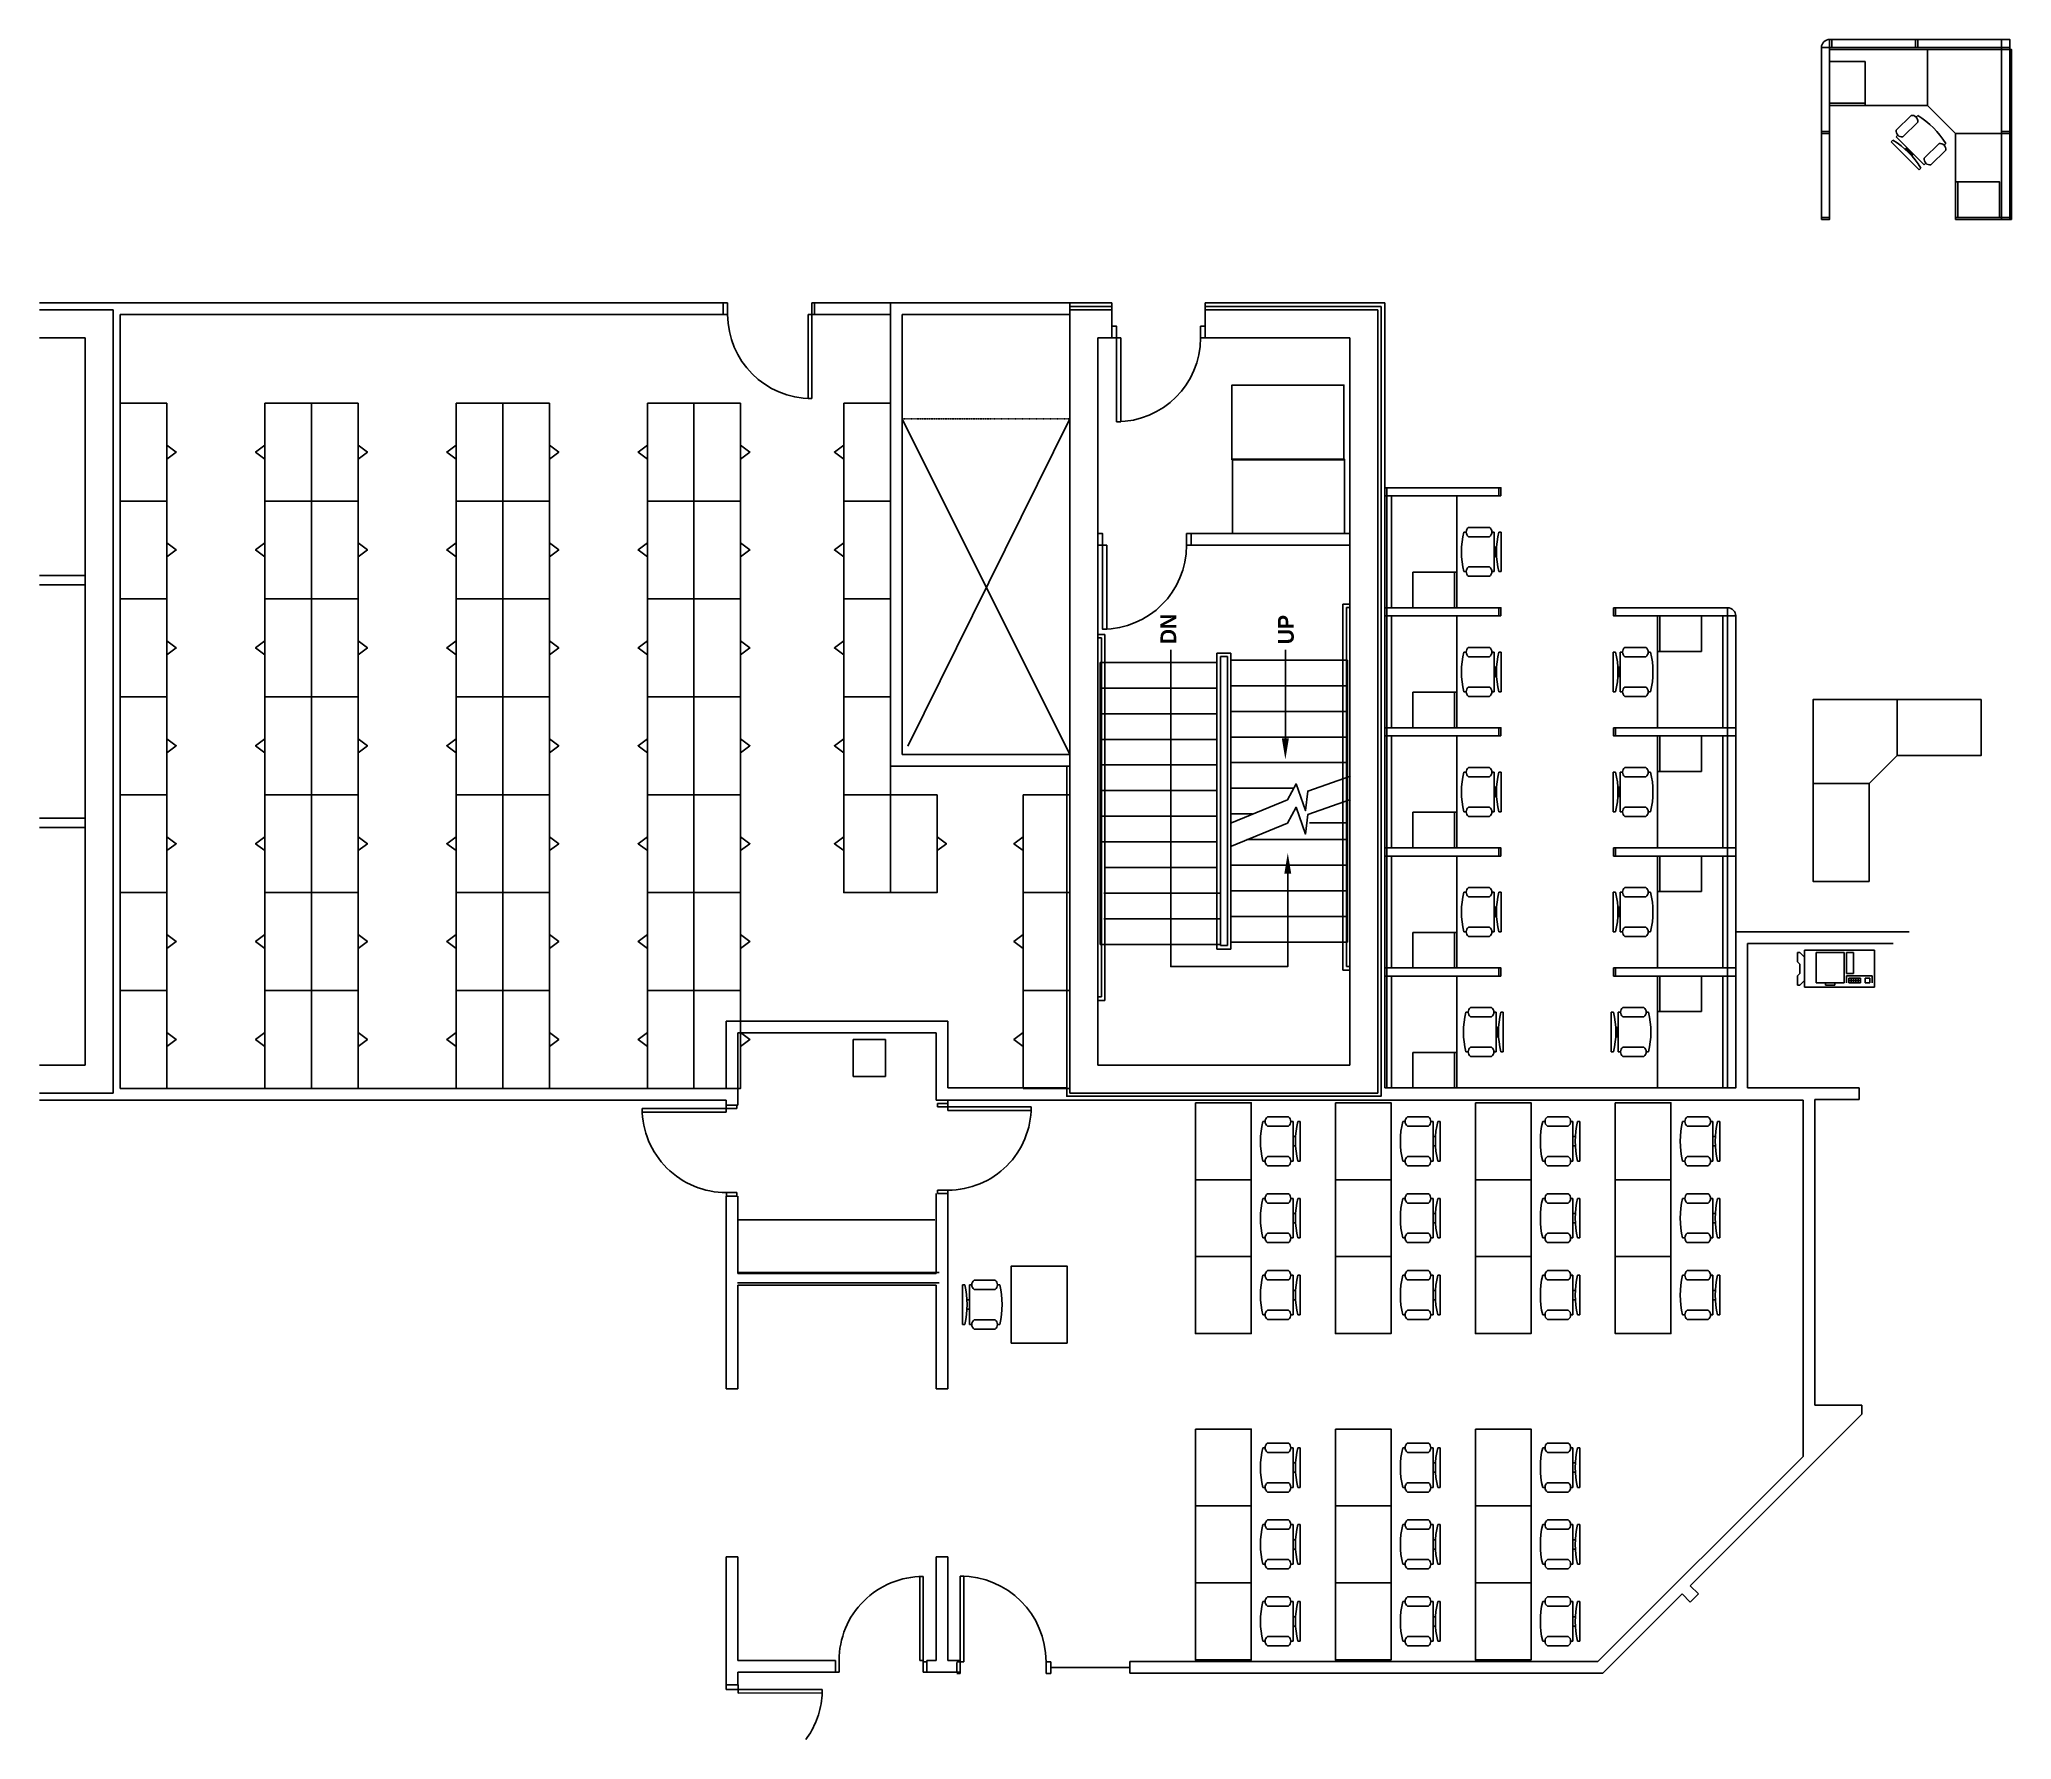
# Model space of a CAD drawing. Header units: inches. Extents: x -9700 to 23669, y -55805 to 1166.
# Drawn here: x 22824 to 23669, y 437 to 1166 of the extents above.
import ezdxf
from ezdxf.xclip import XClip

# ---------------------------------------------------------------- set-up
doc = ezdxf.new("R2010")
doc.units = ezdxf.units.IN
doc.header["$LTSCALE"] = 0.1
doc.header["$MEASUREMENT"] = 0
doc.header["$XCLIPFRAME"] = 0
doc.linetypes.add('HIDDEN', pattern=[0.375, 0.25, -0.125])
doc.layers.get('0').update_dxf_attribs({"lineweight": 0})
doc.layers.add('6-Background', color=7, linetype='Continuous', lineweight=0, plot=False)
for name, color, linetype, lineweight in [('6-COPIER-XRX', 40, 'Continuous', 25), ('6-FURN-PEDS', 5, 'Continuous', 25), ('6-FURN-PHWL', 1, 'Continuous', 25), ('6-FURN-SEAT', 4, 'Continuous', 25), ('6-FURN-WKSF', 200, 'Continuous', 25), ('6-Objects', 7, 'Continuous', 25)]:
    doc.layers.add(name, color=color, linetype=linetype, lineweight=lineweight)
doc.styles.add('ATTR', font='romans.shx', dxfattribs={"width": 0.8, "height": 2.52})
doc.styles.add('Hand', font='cityb___.ttf')

# ---------------------------------------------------------------- blocks, each defined once
blk = doc.blocks.new('D36')
at = {"linetype": 'Continuous'}
blk.add_lwpolyline([(-36, 0), (-36, 36), (-34.25, 36), (-34.25, 0)], close=True, dxfattribs=at)
blk.add_arc((-36, 0), 36, 0, 90, dxfattribs=at)
blk = doc.blocks.new('8th floor plan')
at = {"layer": '6-Objects', "linetype": 'Continuous'}
for p, q in [((1827, 1053.3), (1860.56, 1053.3)), ((2123.98, 1053.3), (1860.56, 1053.3)), ((2122.12, 1053.3), (2122.12, 1048.3)), ((2122.48, 1053.3), (2123.98, 1053.3)), ((2123.98, 1048.3), (2123.98, 1053.3)), ((2193.76, 1053.3), (2160.04, 1053.3)), ((2160.04, 1048.3), (2160.04, 1053.3)), ((2161.54, 1053.3), (2160.04, 1053.3)), ((2161.19, 1053.3), (2161.19, 1048.3)), ((2288.76, 1053.3), (2270.76, 1053.3)), ((2288.76, 1050.3), (2288.76, 1053.3)), ((2288.76, 1038.3), (2288.76, 1050.3)), ((2328.76, 1050.3), (2328.76, 1053.3)), ((2405.76, 1053.3), (2328.76, 1053.3)), ((2328.76, 1038.3), (2328.76, 1050.3)), ((2405.76, 1053.3), (2405.76, 716.5)), ((1863.56, 1048.3), (1863.56, 716.3)), ((2123.98, 1048.3), (1863.56, 1048.3)), ((2122.48, 1048.3), (2123.98, 1048.3)), ((2158.54, 1048.3), (2160.04, 1048.3)), ((2158.54, 1012.24), (2158.54, 1048.3)), ((2193.76, 1048.3), (2160.04, 1048.3)), ((2160.04, 1048.3), (2160.04, 1012.24)), ((2161.54, 1048.3), (2160.04, 1048.3)), ((2160.04, 1012.24), (2158.54, 1012.24)), ((2198.76, 1003.55), (2270.76, 859.56)), ((2270.76, 1003.55), (2201.23, 863.09)), ((2322.76, 954.3), (2322.76, 954.3)), ((2322.76, 949.3), (2322.76, 954.3)), ((2322.76, 954.3), (2390.76, 954.3)), ((2322.76, 949.3), (2322.76, 949.3)), ((2322.76, 949.3), (2390.76, 949.3)), ((1827, 936.32), (1848.56, 936.32)), ((1827, 932.32), (1848.56, 932.32)), ((2387.76, 924.05), (2387.76, 767.05)), ((2387.76, 924.05), (2390.76, 924.05)), ((2389.26, 922.55), (2389.26, 768.55)), ((2389.26, 922.55), (2390.76, 922.55)), ((2282.76, 911.05), (2285.76, 911.05)), ((2282.76, 909.55), (2284.26, 909.55)), ((2284.26, 909.55), (2284.26, 781.03)), ((2285.76, 911.05), (2285.76, 781.64)), ((2283.76, 899.05), (2333.76, 899.05)), ((2283.76, 899.05), (2283.76, 778.05)), ((2333.76, 903.05), (2333.76, 776.05)), ((2333.76, 903.05), (2339.76, 903.05)), ((2335.26, 901.55), (2335.26, 777.55)), ((2335.26, 901.55), (2338.26, 901.55)), ((2338.26, 901.55), (2338.26, 777.55)), ((2339.76, 903.05), (2339.76, 776.05)), ((2339.76, 900.05), (2389.76, 900.05)), ((2389.76, 900.05), (2389.76, 779.05)), ((2283.76, 888.05), (2333.76, 888.05)), ((2339.76, 889.05), (2389.76, 889.05)), ((2283.76, 877.05), (2333.76, 877.05)), ((2339.76, 878.05), (2389.76, 878.05)), ((2339.76, 878.05), (2389.76, 878.05)), ((2283.76, 866.05), (2333.76, 866.05)), ((2339.76, 867.05), (2389.76, 867.05)), ((2283.76, 855.05), (2333.76, 855.05)), ((2339.76, 856.05), (2389.76, 856.05)), ((2283.76, 844.05), (2333.76, 844.05)), ((2339.76, 845.05), (2366.7, 845.05)), ((1827, 832.3), (1848.56, 832.3)), ((2283.76, 833.05), (2333.76, 833.05)), ((2339.76, 834.05), (2348.96, 834.05)), ((2373.44, 830.3), (2389.76, 830.3)), ((1827, 828.3), (1848.56, 828.3)), ((2283.76, 822.05), (2333.76, 822.05)), ((2346.59, 823.05), (2389.76, 823.05)), ((2339.76, 812.05), (2389.76, 812.05)), ((2285.76, 811.05), (2333.76, 811.05)), ((2285.26, 800.05), (2335.26, 800.05)), ((2339.76, 801.05), (2389.76, 801.05)), ((2285.26, 789.05), (2335.26, 789.05)), ((2339.76, 790.05), (2389.76, 790.05)), ((2283.76, 778.05), (2335.26, 778.05)), ((2333.76, 778.05), (2283.76, 778.05)), ((2284.26, 781.03), (2284.26, 755.53)), ((2285.76, 781.64), (2285.76, 754.03)), ((2389.76, 779.05), (2339.76, 779.05)), ((2556.21, 783.54), (2630.63, 783.54)), ((2556.21, 716.5), (2556.21, 783.54)), ((2561.21, 716.5), (2561.21, 778.54)), ((2561.21, 778.54), (2623.76, 778.54)), ((2333.76, 776.05), (2339.76, 776.05)), ((2335.26, 777.55), (2338.26, 777.55)), ((2387.76, 767.05), (2390.76, 767.05)), ((2389.26, 768.55), (2390.76, 768.55)), ((2284.26, 755.53), (2282.76, 755.53)), ((2285.76, 754.03), (2282.76, 754.03)), ((2123.42, 745.14), (2218.43, 745.14)), ((2123.42, 716.3), (2123.42, 745.14)), ((2218.43, 716.5), (2218.43, 745.14)), ((2128.42, 709.18), (2128.42, 740.14)), ((2128.42, 740.14), (2213.43, 740.14)), ((2177.87, 737.36), (2177.87, 721.45)), ((2191.66, 737.36), (2177.87, 737.36)), ((2191.66, 721.45), (2191.66, 737.36)), ((2213.43, 711.3), (2213.43, 740.14)), ((2177.87, 721.45), (2191.66, 721.45)), ((1827, 711.3), (2123.42, 711.3)), ((1863.56, 716.3), (2123.42, 716.3)), ((2123.42, 709.17), (2123.42, 711.3)), ((2585.11, 711.3), (2213.43, 711.3)), ((2269.39, 716.5), (2218.43, 716.5)), ((2218.43, 709.87), (2218.43, 711.3)), ((2402.76, 711.3), (2270.76, 711.3)), ((2556.21, 716.5), (2405.76, 716.5)), ((2590.11, 716.5), (2561.21, 716.5)), ((2585.11, 711.3), (2585.11, 558.42)), ((2590.11, 716.5), (2609.12, 716.5)), ((2590.11, 711.5), (2590.11, 580.39)), ((2609.12, 711.5), (2590.11, 711.5)), ((2609.12, 711.5), (2609.12, 716.5)), ((2123.42, 707.67), (2087.36, 707.62)), ((2087.36, 707.62), (2087.36, 706.12)), ((2087.36, 706.12), (2123.42, 706.17)), ((2123.42, 709.17), (2128.42, 709.18)), ((2123.42, 709.17), (2123.42, 707.67)), ((2123.42, 707.67), (2127.93, 707.68)), ((2123.42, 706.17), (2123.42, 707.67)), ((2127.93, 709.18), (2127.93, 707.68)), ((2213.93, 709.87), (2213.93, 708.37)), ((2213.93, 709.87), (2218.43, 709.87)), ((2218.43, 708.37), (2213.93, 708.37)), ((2218.43, 709.87), (2218.43, 708.37)), ((2218.43, 706.87), (2218.43, 708.37)), ((2218.43, 708.37), (2254.14, 708.37)), ((2254.14, 706.87), (2218.43, 706.87)), ((2254.14, 708.37), (2254.14, 706.87)), ((2123.42, 670.1), (2128.01, 670.11)), ((2123.42, 670.1), (2123.42, 587.39)), ((2123.46, 671.6), (2127.97, 671.61)), ((2123.46, 670.1), (2123.46, 671.6)), ((2127.97, 670.11), (2127.97, 671.61)), ((2128.42, 670.1), (2128.42, 636.95)), ((2213.43, 636.95), (2213.43, 671.16)), ((2218.43, 672.66), (2213.93, 672.66)), ((2213.93, 671.16), (2213.93, 672.66)), ((2213.93, 671.16), (2218.43, 671.16)), ((2218.43, 671.16), (2218.43, 672.66)), ((2218.43, 587.39), (2218.43, 671.16)), ((2128.42, 659.94), (2212.87, 659.94)), ((2128.18, 637.27), (2214.61, 637.27)), ((2128.42, 636.95), (2213.43, 636.95)), ((2128.19, 632.92), (2214.61, 632.92)), ((2128.42, 631.95), (2128.42, 587.39)), ((2128.42, 631.95), (2213.43, 631.95)), ((2213.43, 587.39), (2213.43, 631.95)), ((2123.42, 587.39), (2128.42, 587.39)), ((2213.43, 587.39), (2218.43, 587.39)), ((2536.73, 502.96), (2610.26, 576.5)), ((2610.26, 580.39), (2590.11, 580.39)), ((2610.26, 576.5), (2610.26, 580.39)), ((2497.13, 470.43), (2585.11, 558.42)), ((2123.42, 515.39), (2123.42, 459.91)), ((2123.42, 515.39), (2128.42, 515.39)), ((2128.42, 515.39), (2128.42, 470.83)), ((2213.43, 515.39), (2218.43, 515.39)), ((2213.43, 470.83), (2213.43, 515.39)), ((2218.43, 470.83), (2218.43, 515.39)), ((2206.32, 506.95), (2206.32, 470.89)), ((2207.82, 506.95), (2206.32, 506.95)), ((2207.82, 470.89), (2207.82, 506.95)), ((2223.73, 507.13), (2225.23, 507.13)), ((2223.73, 470.36), (2223.73, 507.13)), ((2225.23, 507.13), (2225.23, 470.36)), ((2499.2, 465.43), (2533.19, 499.42)), ((2536.73, 495.89), (2533.19, 499.42)), ((2540.26, 499.42), (2536.73, 502.96)), ((2536.73, 495.89), (2540.26, 499.42)), ((2170.26, 470.83), (2128.42, 470.83)), ((2170.26, 465.83), (2128.42, 465.83)), ((2128.42, 465.83), (2128.42, 460.41)), ((2170.26, 470.83), (2170.26, 465.83)), ((2170.26, 465.83), (2171.76, 465.83)), ((2171.76, 470.83), (2171.76, 465.83)), ((2206.32, 470.89), (2207.82, 470.89)), ((2207.82, 470.83), (2207.82, 465.83)), ((2209.32, 470.33), (2207.82, 470.33)), ((2209.32, 465.83), (2207.82, 465.83)), ((2213.43, 470.83), (2209.32, 470.83)), ((2209.32, 470.83), (2209.32, 465.83)), ((2223.73, 465.83), (2209.32, 465.83)), ((2223.73, 470.83), (2218.43, 470.83)), ((2222.23, 470.36), (2223.73, 470.36)), ((2222.23, 465.83), (2222.23, 470.08)), ((2222.23, 465.36), (2223.73, 465.36)), ((2225.23, 470.36), (2223.73, 470.36)), ((2223.73, 470.36), (2223.73, 465.36)), ((2260.5, 470.36), (2260.5, 465.36)), ((2262.5, 470.36), (2260.5, 470.36)), ((2262.5, 465.36), (2260.5, 465.36)), ((2262.5, 470.36), (2262.5, 465.36)), ((2296.5, 470.43), (2296.5, 465.43)), ((2296.5, 470.43), (2497.13, 470.43)), ((2296.5, 465.43), (2499.2, 465.43)), ((2128.49, 460.41), (2123.42, 460.41)), ((2123.42, 460.41), (2123.42, 458.41)), ((2128.49, 458.41), (2123.42, 458.41)), ((2128.49, 460.41), (2128.49, 458.41)), ((2128.49, 458.41), (2164.55, 458.46)), ((2128.49, 456.91), (2128.49, 458.41)), ((2164.56, 456.96), (2128.49, 456.91)), ((2164.55, 458.46), (2164.56, 456.96)), ((2128.54, 422.35), (2123.46, 422.35)), ((2123.47, 420.35), (2123.46, 422.35)), ((2128.42, 420.35), (2123.47, 420.35))]:
    blk.add_line(p, q, dxfattribs=at)
at = {"layer": '6-Objects'}
for p, q in [((1827, 1050.3), (1860.56, 1050.3)), ((1860.56, 1050.3), (1860.56, 714.3)), ((2270.76, 1053.32), (2193.76, 1053.31)), ((2193.76, 1053.31), (2193.76, 854.56)), ((2270.76, 1050.3), (2270.76, 1053.32)), ((2288.76, 1051.81), (2270.76, 1051.81)), ((2270.76, 1050.3), (2270.76, 714.3)), ((2288.76, 1050.3), (2270.76, 1050.3)), ((2402.76, 1050.3), (2328.76, 1050.3)), ((2402.76, 1050.3), (2402.76, 714.3)), ((2270.76, 1048.32), (2198.76, 1048.31)), ((2198.76, 1048.31), (2198.76, 859.56)), ((1827, 1038.32), (1848.56, 1038.32)), ((1848.56, 1038.32), (1848.56, 726.3)), ((2282.76, 1038.3), (2282.76, 726.3)), ((2282.76, 1038.3), (2288.76, 1038.3)), ((2390.76, 1038.3), (2328.76, 1038.3)), ((2390.76, 1038.3), (2390.76, 726.3)), ((2193.76, 854.56), (2270.76, 854.56)), ((2198.76, 859.56), (2270.76, 859.56)), ((1848.56, 726.3), (1827, 726.3)), ((2390.76, 726.3), (2282.76, 726.3)), ((1860.56, 714.3), (1827, 714.3)), ((2402.76, 714.3), (2270.76, 714.3)), ((2402.76, 714.3), (2270.76, 714.3)), ((2296.5, 467.86), (2262.5, 467.86)), ((2128.42, 420.35), (2128.42, 422.35))]:
    blk.add_line(p, q, dxfattribs=at)
at = {"layer": '6-Objects', "linetype": 'HIDDEN'}
blk.add_line((2270.76, 1003.55), (2198.76, 1003.55), dxfattribs=at)
at = {"layer": '6-Objects'}
for points in [[(2328.76, 1051.71), (2404.12, 1051.71), (2404.12, 712.96), (2269.39, 712.96), (2269.39, 854.56)], [(2364.15, 808.36), (2364.15, 768.58), (2313.95, 768.58), (2313.95, 904.46)], [(2363.11, 866.42), (2363.11, 904.46)]]:
    blk.add_lwpolyline(points, dxfattribs=at)
at = {"layer": '6-Objects', "linetype": 'Continuous'}
for points in [[(2290.76, 1038.3), (2290.76, 1043.3), (2288.76, 1043.3), (2288.76, 1038.3)], [(2328.76, 1038.3), (2328.76, 1043.3), (2326.76, 1043.3), (2326.76, 1038.3)], [(2388.21, 986), (2340.21, 986), (2340.21, 1018), (2388.21, 1018)], [(2388.41, 954.3), (2340.41, 954.3), (2340.41, 986.3), (2388.41, 986.3)], [(2284.76, 949.3), (2284.76, 954.3), (2282.76, 954.3), (2282.76, 949.3)], [(2322.76, 949.3), (2322.76, 954.3), (2320.76, 954.3), (2320.76, 949.3)]]:
    blk.add_lwpolyline(points, close=True, dxfattribs=at)
for points in [[(2391.09, 850.32), (2372.7, 843.84), (2371.77, 835.46), (2367.73, 846.94), (2364.01, 840.12), (2340.09, 830.28)], [(2391.09, 840.27), (2372.7, 833.79), (2371.77, 825.42), (2367.73, 836.9), (2364.01, 830.08), (2340.09, 820.23)]]:
    blk.add_lwpolyline(points, dxfattribs=at)
for centre, radius, start, end in [((2160.04, 1048.3), 36.06, 180.00001, 270), ((2123.42, 707.67), 36.06, 180.06568, 270.06568), ((2218.43, 708.37), 35.71, 270, 0.00001), ((2207.82, 470.89), 36.06, 90, 180.00001), ((2223.73, 470.36), 36.77, 0.00014, 90.00012), ((2128.49, 458.41), 36.06, 298.19879, 0.06981)]:
    blk.add_arc(centre, radius, start, end, dxfattribs=at)
at = {"layer": '6-Objects'}
for points in [[(2364.61, 866.42), (2363.11, 857.42), (2361.61, 866.42)], [(2362.65, 808.36), (2364.15, 817.36), (2365.65, 808.36)]]:
    blk.add_solid(points, dxfattribs=at)
at = {"layer": '6-Objects', "linetype": 'Continuous', "xscale": -1, "rotation": 180}
for p in [(2326.76, 1038.3), (2320.76, 949.3)]:
    blk.add_blockref('D36', p, dxfattribs=at)
at = {"layer": '6-Objects', "style": 'Hand'}
for s, p in [('DN', (2316.31, 906.89)), ('UP', (2366.7, 906.88))]:
    blk.add_text(s, height=6.75, rotation=90, dxfattribs=at).set_placement(p)
blk = doc.blocks.new('COPIER')
at = {"color": 0}
for p, q in [((30, 0), (0, 0)), ((0, 0), (0, -16)), ((30, -16), (30, 0)), ((-2, -1), (-3, -1)), ((-3, -1), (-3, -5)), ((-3, -5), (-2, -6)), ((0, -3), (-2, -1)), ((-2, -10), (-2, -6)), ((17, -1), (5, -1)), ((5, -1), (5, -14)), ((17, -14), (17, -1)), ((21, -1), (18, -1)), ((18, -1), (18, -10)), ((21, -10), (21, -1)), ((-3, -11), (-2, -10)), ((-3, -15), (-3, -11)), ((-2, -15), (-3, -15)), ((0, -13), (-2, -15)), ((0, -16), (30, -16)), ((5, -14), (17, -14)), ((9, -14), (9, -15)), ((9, -15), (13, -15)), ((13, -15), (13, -14)), ((18, -10), (21, -10)), ((18, -11), (29, -11)), ((18, -14), (18, -11)), ((19, -12), (19, -14)), ((24, -12), (19, -12)), ((24, -13), (19, -13)), ((19, -14), (24, -14)), ((20, -12), (20, -14)), ((21, -14), (21, -12)), ((22, -12), (22, -14)), ((23, -14), (23, -12)), ((24, -14), (24, -12)), ((26, -12), (26, -14)), ((28, -12), (26, -12)), ((26, -14), (28, -14)), ((28, -14), (28, -12)), ((29, -11), (29, -14))]:
    blk.add_line(p, q, dxfattribs=at)
at = {"color": 0, "style": 'ATTR', "width": 0.8, "flags": 9}
blk.add_attdef('ESTCODE', (0, 0), '', height=0.000066, dxfattribs=at)
blk = doc.blocks.new('FILECAB 42')
at = {"color": 0}
blk.add_lwpolyline([(42, 20), (42, 0), (0, 0), (0, 20)], close=True, dxfattribs=at)
blk.add_lwpolyline([(24, 20), (21, 24), (18, 20)], dxfattribs=at)
blk = doc.blocks.new('http...pointasearch.autodesk.com.GeneralSymbolsCatalog.idropxml.DESK_CHAIR.xml.DESK_CHAIR')
at = {"color": 0, "linetype": 'Continuous'}
for p, q in [((-8.5, 0), (-8.5, -1)), ((-8.5, 0), (8.5, 0)), ((8.5, 0), (8.5, -1)), ((-10.5, -5), (-10.5, -14)), ((-8.5, -3), (-8.5, -4)), ((-8.5, -3), (8.5, -3)), ((-6.5, -14), (-6.5, -5)), ((-2, -3), (-2, -1.9355)), ((2, -1.9576), (2, -3)), ((6.5, -5), (6.5, -14)), ((8.5, -3), (8.5, -4)), ((10.5, -14), (10.5, -5)), ((-8.5, -15), (-8.5, -16)), ((8.5, -15), (8.5, -16))]:
    blk.add_line(p, q, dxfattribs=at)
for centre, radius, start, end in [((-8.5, -6.5), 2.5, 36.8699, 143.1301), ((0, 34.625), 36.625, 256.5803, 283.4197), ((8.5, -6.5), 2.5, 36.8699, 143.1301), ((-8.5, -12.5), 2.5, 216.8699, 323.1301), ((0, 19.625), 36.625, 256.5803, 283.4197), ((8.5, -12.5), 2.5, 216.8699, 323.1301)]:
    blk.add_arc(centre, radius, start, end, dxfattribs=at)
at = {"color": 0, "style": 'ATTR', "width": 0.8, "flags": 9}
blk.add_attdef('ESTCODE', (0, 0), '', height=0.0042, dxfattribs=at)
blk = doc.blocks.new('TABLE CHAIR-Single')
at = {"layer": '6-FURN-WKSF'}
blk.add_lwpolyline([(33, 23.88), (33, 0), (0, 0), (0, 23.88)], close=True, dxfattribs=at)
at = {"layer": '6-FURN-SEAT', "rotation": 180.0000000000002}
blk.add_blockref('http...pointasearch.autodesk.com.GeneralSymbolsCatalog.idropxml.DESK_CHAIR.xml.DESK_CHAIR', (16.5, -20.98), dxfattribs=at)
blk = doc.blocks.new('*U30')
h = blk.add_hatch(color=0)
h.dxf.hatch_style = 1
h.paths.add_polyline_path([(2, -3), (2, -1.95, -0.027324), (-2, -1.95), (-2, -3)])
at = {"linetype": 'Continuous'}
for p, q in [((-8.5, 0), (-8.5, -1)), ((-8.5, 0), (8.5, 0)), ((8.5, 0), (8.5, -1)), ((-10.5, -5), (-10.5, -14)), ((-8.5, -3), (-8.5, -4)), ((-8.5, -3), (8.5, -3)), ((-6.5, -14), (-6.5, -5)), ((-2, -3), (-2, -1.94)), ((2, -1.95), (2, -3)), ((6.5, -5), (6.5, -14)), ((8.5, -3), (8.5, -4)), ((10.5, -14), (10.5, -5)), ((-8.5, -15), (-8.5, -16)), ((8.5, -15), (8.5, -16))]:
    blk.add_line(p, q, dxfattribs=at)
for centre, radius, start, end in [((-8.5, -6.5), 2.5, 36.8699, 143.1301), ((0, 34.62), 36.63, 256.5803, 283.4197), ((8.5, -6.5), 2.5, 36.8699, 143.1301), ((-8.5, -12.5), 2.5, 216.8699, 323.1301), ((0, 19.62), 36.63, 256.5803, 283.4197), ((8.5, -12.5), 2.5, 216.8699, 323.1301)]:
    blk.add_arc(centre, radius, start, end, dxfattribs=at)
at = {"style": 'ATTR', "width": 0.8, "flags": 9}
blk.add_attdef('ESTCODE', (0, 0), '', height=0.0042, dxfattribs=at)
blk = doc.blocks.new('DESK 1')
at = {"layer": '6-FURN-WKSF'}
blk.add_lwpolyline([(-36, 0), (-36, 24), (-72, 24), (-72, -12), (-48, -12), (-36, 0)], dxfattribs=at)
for points in [[(-36, 24), (-36, 0), (0, 0), (0, 24)], [(-48, -54), (-48, -12), (-72, -12), (-72, -54)]]:
    blk.add_lwpolyline(points, close=True, dxfattribs=at)
blk = doc.blocks.new('DESK 2')
at = {"color": 0}
blk.add_lwpolyline([(23547.38, 919), (23517.38, 919), (23517.38, 871), (23547.38, 871)], close=True, dxfattribs=at)
blk = doc.blocks.new('CHAIR 1')
at = {"transparency": 16777216}
h = blk.add_hatch(color=0, dxfattribs=at)
h.dxf.hatch_style = 1
h.paths.add_polyline_path([(2, -3), (2, -1.95, -0.027324), (-2, -1.95), (-2, -3)])
at = {"color": 0, "lineweight": -2}
for p, q in [((-8.5, 0), (-8.5, -1)), ((-8.5, 0), (8.5, 0)), ((8.5, 0), (8.5, -1)), ((-10.5, -5), (-10.5, -14)), ((-8.5, -3), (-8.5, -4)), ((-8.5, -3), (8.5, -3)), ((-6.5, -14), (-6.5, -5)), ((-2, -3), (-2, -1.94)), ((2, -1.95), (2, -3)), ((6.5, -5), (6.5, -14)), ((8.5, -3), (8.5, -4)), ((10.5, -14), (10.5, -5)), ((-8.5, -15), (-8.5, -16)), ((8.5, -15), (8.5, -16))]:
    blk.add_line(p, q, dxfattribs=at)
for centre, radius, start, end in [((-8.5, -6.5), 2.5, 36.8699, 143.1301), ((0, 34.62), 36.63, 256.5803, 283.4197), ((8.5, -6.5), 2.5, 36.8699, 143.1301), ((-8.5, -12.5), 2.5, 216.8699, 323.1301), ((0, 19.62), 36.63, 256.5803, 283.4197), ((8.5, -12.5), 2.5, 216.8699, 323.1301)]:
    blk.add_arc(centre, radius, start, end, dxfattribs=at)
at = {"color": 0, "style": 'ATTR', "width": 0.8, "flags": 9}
blk.add_attdef('ESTCODE', (0, 0), '', height=0.0042, dxfattribs=at)
blk = doc.blocks.new('FILE 1')
at = {"color": 0}
blk.add_lwpolyline([(0, 18.875), (-15.25, 18.875), (-15.25, 1), (0, 1)], close=True, dxfattribs=at)
at = {"color": 0, "linetype": 'Continuous'}
blk.add_lwpolyline([(0, 1), (-15.25, 1), (-15.25, 0), (0, 0)], close=True, dxfattribs=at)
blk = doc.blocks.new('CUBWALL36')
at = {"color": 0}
for points in [[(-1.75, 0.875), (1.75, 0.875), (1.75, 36.875), (-1.75, 36.875)], [(-1.75, 0), (1.75, 0), (1.75, 0.875), (-1.75, 0.875)]]:
    blk.add_lwpolyline(points, close=True, dxfattribs=at)

msp = doc.modelspace()

# ---------------------------------------------------------------- linework, layer by layer
at = {"layer": '6-FURN-PEDS'}
for points in [[(23412.43, 937.75), (23412.43, 922.5), (23430.31, 922.5), (23430.31, 937.75)], [(23536.25, 903.75), (23536.25, 919), (23518.38, 919), (23518.38, 903.75)], [(23412.43, 886.25), (23412.43, 871), (23430.31, 871), (23430.31, 886.25)], [(23536.25, 852.25), (23536.25, 867.5), (23518.38, 867.5), (23518.38, 852.25)], [(23412.43, 834.75), (23412.43, 819.5), (23430.31, 819.5), (23430.31, 834.75)], [(23536.25, 800.75), (23536.25, 816), (23518.38, 816), (23518.38, 800.75)], [(23412.43, 783.25), (23412.43, 768), (23430.31, 768), (23430.31, 783.25)], [(23536.25, 749.25), (23536.25, 764.5), (23518.38, 764.5), (23518.38, 749.25)], [(23412.43, 731.75), (23412.43, 716.5), (23430.31, 716.5), (23430.31, 731.75)]]:
    msp.add_lwpolyline(points, close=True, dxfattribs=at)
at = {"layer": '6-FURN-PEDS', "linetype": 'Continuous'}
for points in [[(23430.31, 937.75), (23430.31, 922.5), (23431.31, 922.5), (23431.31, 937.75)], [(23518.38, 903.75), (23518.38, 919), (23517.38, 919), (23517.38, 903.75)], [(23430.31, 886.25), (23430.31, 871), (23431.31, 871), (23431.31, 886.25)], [(23518.38, 852.25), (23518.38, 867.5), (23517.38, 867.5), (23517.38, 852.25)], [(23430.31, 834.75), (23430.31, 819.5), (23431.31, 819.5), (23431.31, 834.75)], [(23518.38, 800.75), (23518.38, 816), (23517.38, 816), (23517.38, 800.75)], [(23430.31, 783.25), (23430.31, 768), (23431.31, 768), (23431.31, 783.25)], [(23518.38, 749.25), (23518.38, 764.5), (23517.38, 764.5), (23517.38, 749.25)], [(23430.31, 731.75), (23430.31, 716.5), (23431.31, 716.5), (23431.31, 731.75)]]:
    msp.add_lwpolyline(points, close=True, dxfattribs=at)
at = {"layer": '6-FURN-PHWL'}
for p, q in [((23403.31, 970.5), (23403.31, 922.5)), ((23403.31, 919), (23403.31, 871)), ((23545.38, 871), (23545.38, 919)), ((23403.31, 867.5), (23403.31, 819.5)), ((23545.38, 819.5), (23545.38, 867.5)), ((23403.31, 816), (23403.31, 768)), ((23545.38, 768), (23545.38, 816)), ((23403.31, 764.5), (23403.31, 716.5)), ((23545.38, 716.5), (23545.38, 764.5))]:
    msp.add_line(p, q, dxfattribs=at)
at = {"layer": '6-FURN-PHWL', "elevation": 0}
msp.add_lwpolyline([(23591.15, 1166.32, 0.414214), (23587.65, 1162.82), (23591.15, 1162.82)], format="xyb", close=True, dxfattribs=at)
msp.add_lwpolyline([(23664.9, 1162.82), (23668.4, 1162.82), (23668.4, 1166.32), (23664.9, 1166.32)], close=True, dxfattribs=at)
at = {"layer": '6-FURN-PHWL'}
for points in [[(23401.31, 970.5), (23401.31, 974), (23400.43, 974), (23400.43, 970.5)], [(23449.31, 970.5), (23449.31, 974), (23401.31, 974), (23401.31, 970.5)], [(23450.18, 970.5), (23450.18, 974), (23449.31, 974), (23449.31, 970.5)], [(23401.31, 919), (23401.31, 922.5), (23400.43, 922.5), (23400.43, 919)], [(23449.31, 919), (23449.31, 922.5), (23401.31, 922.5), (23401.31, 919)], [(23498.5, 922.5), (23498.5, 919), (23499.38, 919), (23499.38, 922.5)], [(23499.38, 922.5), (23499.38, 919), (23547.38, 919), (23547.38, 922.5)], [(23550.88, 919), (23547.38, 919), (23547.38, 871), (23550.88, 871)], [(23401.31, 867.5), (23401.31, 871), (23400.43, 871), (23400.43, 867.5)], [(23449.31, 867.5), (23449.31, 871), (23401.31, 871), (23401.31, 867.5)], [(23499.38, 871), (23499.38, 867.5), (23547.38, 867.5), (23547.38, 871)], [(23547.38, 867.5), (23550.88, 867.5), (23550.88, 871), (23547.38, 871)], [(23550.88, 867.5), (23547.38, 867.5), (23547.38, 819.5), (23550.88, 819.5)], [(23401.31, 816), (23401.31, 819.5), (23400.43, 819.5), (23400.43, 816)], [(23449.31, 816), (23449.31, 819.5), (23401.31, 819.5), (23401.31, 816)], [(23499.38, 819.5), (23499.38, 816), (23547.38, 816), (23547.38, 819.5)], [(23547.38, 816), (23550.88, 816), (23550.88, 819.5), (23547.38, 819.5)], [(23550.88, 816), (23547.38, 816), (23547.38, 768), (23550.88, 768)], [(23401.31, 764.5), (23401.31, 768), (23400.43, 768), (23400.43, 764.5)], [(23449.31, 764.5), (23449.31, 768), (23401.31, 768), (23401.31, 764.5)], [(23499.38, 768), (23499.38, 764.5), (23547.38, 764.5), (23547.38, 768)], [(23547.38, 764.5), (23550.88, 764.5), (23550.88, 768), (23547.38, 768)], [(23550.88, 764.5), (23547.38, 764.5), (23547.38, 716.5), (23550.88, 716.5)]]:
    msp.add_lwpolyline(points, close=True, dxfattribs=at)
msp.add_lwpolyline([(23550.88, 919, 0.414214), (23547.38, 922.5), (23547.38, 919)], format="xyb", close=True, dxfattribs=at)
at = {"layer": '6-FURN-SEAT'}
for points in [[(23450.18, 919), (23450.18, 922.5), (23449.31, 922.5), (23449.31, 919)], [(23450.18, 867.5), (23450.18, 871), (23449.31, 871), (23449.31, 867.5)], [(23498.5, 871), (23498.5, 867.5), (23499.38, 867.5), (23499.38, 871)], [(23450.18, 816), (23450.18, 819.5), (23449.31, 819.5), (23449.31, 816)], [(23498.5, 819.5), (23498.5, 816), (23499.38, 816), (23499.38, 819.5)], [(23450.18, 764.5), (23450.18, 768), (23449.31, 768), (23449.31, 764.5)], [(23498.5, 768), (23498.5, 764.5), (23499.38, 764.5), (23499.38, 768)]]:
    msp.add_lwpolyline(points, close=True, dxfattribs=at)
at = {"layer": '6-FURN-WKSF', "elevation": 0}
msp.add_lwpolyline([(23669.15, 1089.07), (23645.15, 1089.07), (23645.15, 1089.94), (23669.15, 1089.94)], close=True, dxfattribs=at)
at = {"layer": '6-FURN-WKSF'}
for points in [[(23401.31, 922.5), (23431.31, 922.5), (23431.31, 970.5), (23401.31, 970.5)], [(23401.31, 871), (23431.31, 871), (23431.31, 919), (23401.31, 919)], [(23401.31, 819.5), (23431.31, 819.5), (23431.31, 867.5), (23401.31, 867.5)], [(23547.38, 867.5), (23517.38, 867.5), (23517.38, 819.5), (23547.38, 819.5)], [(23401.31, 768), (23431.31, 768), (23431.31, 816), (23401.31, 816)], [(23547.38, 816), (23517.38, 816), (23517.38, 768), (23547.38, 768)], [(23401.31, 716.5), (23431.31, 716.5), (23431.31, 764.5), (23401.31, 764.5)], [(23547.38, 764.5), (23517.38, 764.5), (23517.38, 716.5), (23547.38, 716.5)]]:
    msp.add_lwpolyline(points, close=True, dxfattribs=at)

# ---------------------------------------------------------------- block references
at = {"layer": '6-Background'}
ref = msp.add_blockref('8th floor plan', (20994.67, 0), dxfattribs=at)
XClip(ref).set_block_clipping_path([(1828.9106503022, 436.9611663308), (2630.8492707135, 1100.0640448816)])
at = {"layer": '6-COPIER-XRX'}
msp.add_blockref('COPIER', (23580.38, 775.67, 0), dxfattribs=at)
at = {"layer": '6-FURN-PEDS'}
msp.add_blockref('FILE 1', (23606.4, 1137.94, 0), dxfattribs=at)
at = {"layer": '6-FURN-PEDS', "rotation": 270}
msp.add_blockref('FILE 1', (23645.15, 1089.94, 0), dxfattribs=at)
at = {"layer": '6-FURN-PHWL'}
for p in [(23589.4, 1125.94, 0), (23666.65, 1125.94, 0), (23589.4, 1089.07, 0), (23666.65, 1089.07, 0)]:
    msp.add_blockref('CUBWALL36', p, dxfattribs=at)
at = {"layer": '6-FURN-PHWL', "rotation": 270.0000000000038}
for p in [(23591.15, 1164.57, 0), (23628.02, 1164.57, 0)]:
    msp.add_blockref('CUBWALL36', p, dxfattribs=at)
at = {"layer": '6-FURN-SEAT'}
for name, p, rotation in [('CHAIR 1', (23623.59, 1116.39, 0), 135.0000000000007), ('*U30', (23450.31, 946.5), 270.0000000000002), ('*U30', (23450.31, 895), 270.0000000000002), ('*U30', (23450.31, 843.5), 270.0000000000002), ('*U30', (23450.31, 792), 270.0000000000002), ('*U30', (23451.18, 740.5), 270.0000000000002)]:
    msp.add_blockref(name, p, dxfattribs=dict(at, rotation=rotation))
at = {"layer": '6-FURN-SEAT', "xscale": -1, "rotation": 89.99999999999977}
for p in [(23498.38, 895), (23498.38, 843.5), (23498.38, 792), (23497.5, 740.5)]:
    msp.add_blockref('*U30', p, dxfattribs=at)
at = {"layer": '6-FURN-WKSF', "rotation": 270.0000000000057}
msp.add_blockref('DESK 1', (23645.15, 1089.94, 0), dxfattribs=at)
at = {"layer": '6-FURN-WKSF'}
msp.add_blockref('DESK 1', (23656.06, 859.11), dxfattribs=at)
at = {"layer": '6-Objects', "color": 5, "xscale": -1, "rotation": 270}
for p in [(22858.23, 968.3), (22940.23, 968.3), (23022.23, 968.3), (23104.23, 968.3), (22858.23, 926.3), (22940.23, 926.3), (23022.23, 926.3), (23104.23, 926.3), (22858.23, 884.3), (22940.23, 884.3), (23022.23, 884.3), (23104.23, 884.3), (22858.23, 842.3), (22940.23, 842.3), (23022.23, 842.3), (23104.23, 842.3), (22858.23, 800.3), (22940.23, 800.3), (23022.23, 800.3), (23104.23, 800.3), (23188.43, 800.3), (22858.23, 758.3), (22940.23, 758.3), (23022.23, 758.3), (23104.23, 758.3), (22858.23, 716.3), (22940.23, 716.3), (23022.23, 716.3), (23104.23, 716.3)]:
    msp.add_blockref('FILECAB 42', p, dxfattribs=at)
at = {"layer": '6-Objects', "color": 5}
for p, rotation in [((22940.23, 968.3), 90), ((23022.23, 968.3), 90), ((23104.23, 968.3), 90), ((23188.43, 968.3), 90), ((22940.23, 926.3), 90), ((23022.23, 926.3), 90), ((23104.23, 926.3), 90), ((23188.43, 926.3), 90), ((22940.23, 884.3), 90), ((23022.23, 884.3), 90), ((23104.23, 884.3), 90), ((23188.43, 884.3), 90), ((22940.23, 842.3), 90), ((23022.23, 842.3), 90), ((23104.23, 842.3), 90), ((23188.43, 842.3), 90), ((22940.23, 800.3), 90), ((23022.23, 800.3), 90), ((23104.23, 800.3), 90), ((23188.43, 800.3), 90), ((23265.43, 800.3), 90.00000000000001), ((22940.23, 758.3), 90), ((23022.23, 758.3), 90), ((23104.23, 758.3), 90), ((23265.43, 758.3), 90.00000000000001), ((22940.23, 716.3), 90), ((23022.23, 716.3), 90), ((23104.23, 716.3), 90), ((23265.43, 716.3), 90.00000000000001)]:
    msp.add_blockref('FILECAB 42', p, dxfattribs=dict(at, rotation=rotation))
at = {"layer": '6-Objects'}
msp.add_blockref('DESK 2', (0, 0), dxfattribs=at)
for p, rotation in [((23343.13, 677.14, 0), 90), ((23403.13, 677.14, 0), 90), ((23463.13, 677.14, 0), 90), ((23523.13, 677.14, 0), 90), ((23343.13, 644.14, 0), 90), ((23403.13, 644.14, 0), 90), ((23463.13, 644.14, 0), 90), ((23523.13, 644.14, 0), 90), ((23343.13, 611.14, 0), 90), ((23403.13, 611.14, 0), 90), ((23463.13, 611.14, 0), 90), ((23523.13, 611.14, 0), 90), ((23240.29, 640.07, 0), 270), ((23343.13, 537.17, 0), 90), ((23403.13, 537.17, 0), 90), ((23463.13, 537.17, 0), 90), ((23343.13, 504.17, 0), 90), ((23403.13, 504.17, 0), 90), ((23463.13, 504.17, 0), 90), ((23343.13, 471.17, 0), 90), ((23403.13, 471.17, 0), 90), ((23463.13, 471.17, 0), 90)]:
    msp.add_blockref('TABLE CHAIR-Single', p, dxfattribs=dict(at, rotation=rotation))

doc.saveas('drawing.dxf')
